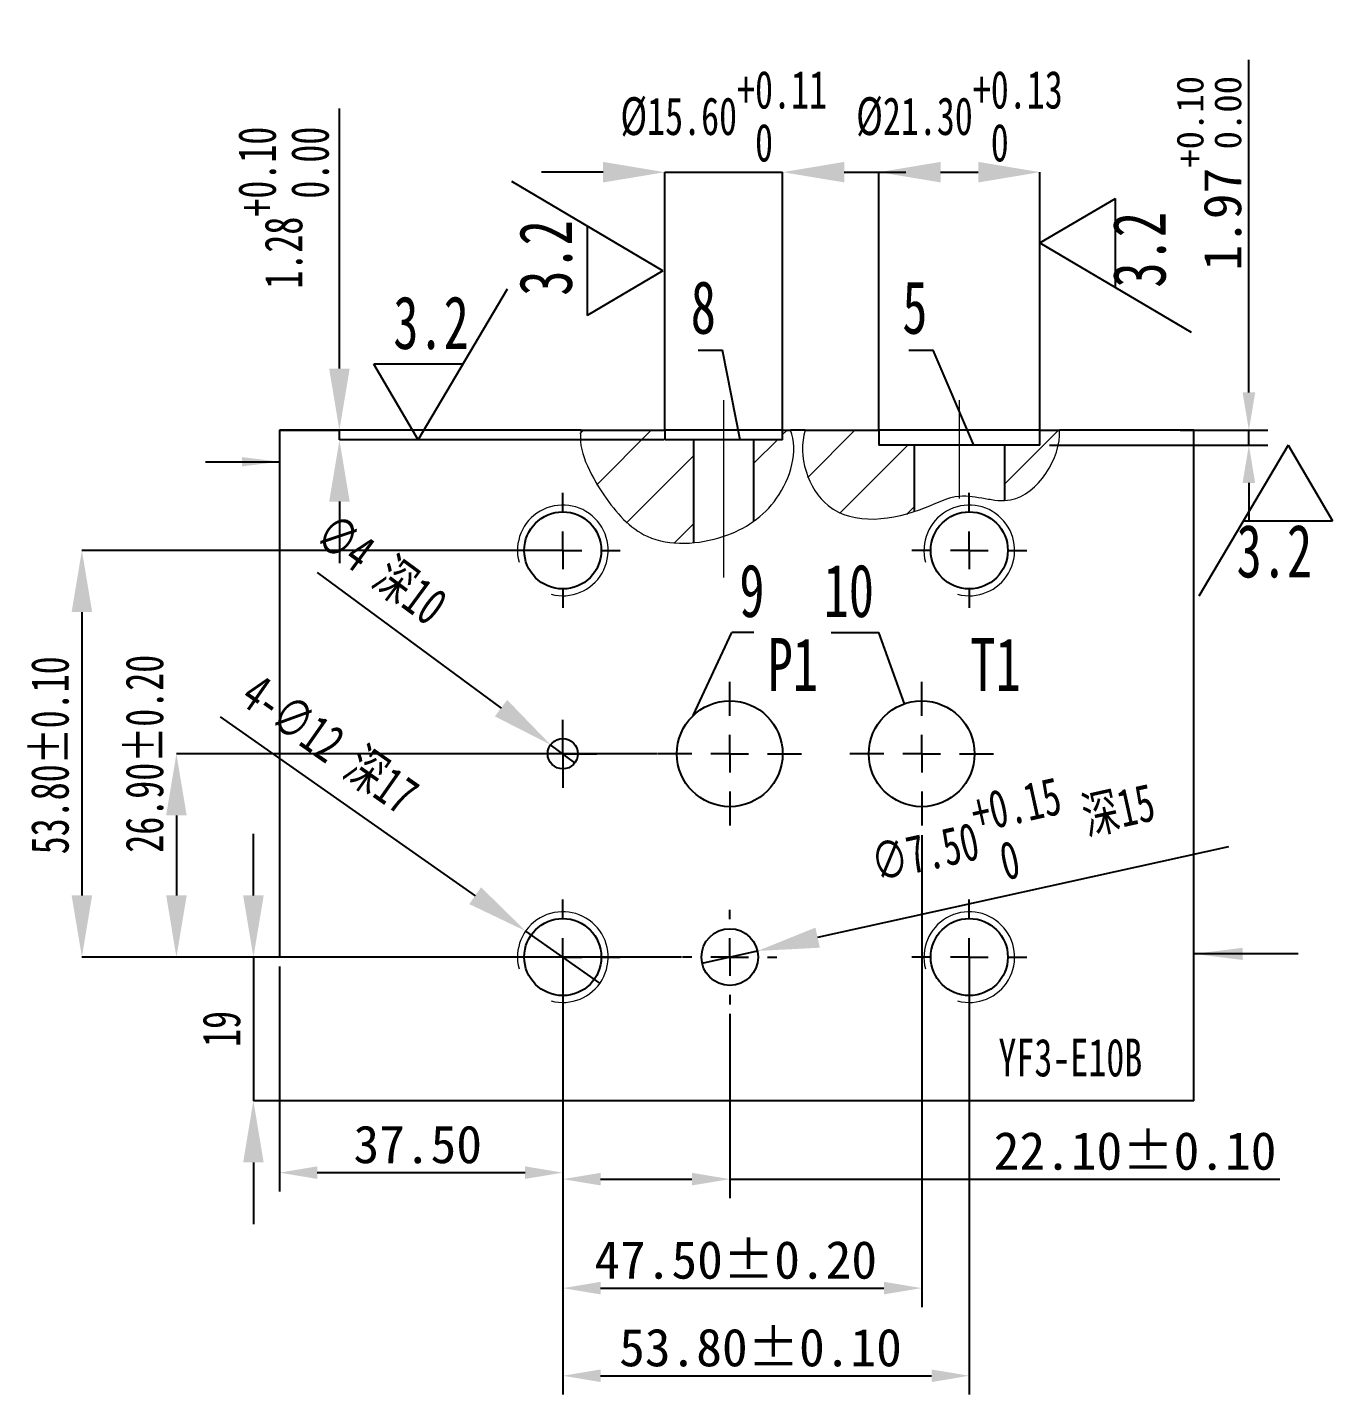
# Model space of a CAD drawing. Header units: millimetres. Extents: x 786 to 1206, y 249 to 546.
# Drawn here: x 917.1 to 1003.5, y 335.5 to 426 of the extents above; entities that cross this region are included whole.
import ezdxf

# ---------------------------------------------------------------- set-up
doc = ezdxf.new("R2010")
doc.units = ezdxf.units.MM
doc.linetypes.add('CENTERX2', pattern=[20.32, 12.7, -2.54, 2.54, -2.54])
doc.layers.add('10', color=7, linetype='Continuous')
doc.styles.add('SLDTEXTSTYLE0', font='TXT', dxfattribs={"width": 0.7})
doc.dimstyles.new('ISO-25', dxfattribs={"dimtxt": 2.5, "dimasz": 2.5, "dimexe": 1.25, "dimexo": 0.625, "dimtad": 1, "dimtxsty": 'Standard', "dimcen": 2.5, "dimadec": 0, "dimazin": 0, "dimtfac": 1, "dimtmove": 0, "dimatfit": 3, "dimfxl": 1, "dimarcsym": 0})
doc.dimstyles.new('SLDDIMSTYLE1', dxfattribs={"dimtxt": 0.18, "dimasz": 4.08, "dimexe": 0, "dimexo": 0.0625, "dimgap": 0, "dimtad": 0, "dimtih": 1, "dimtoh": 1, "dimdec": 0, "dimrnd": 1e-09, "dimzin": 0, "dimdsep": 46, "dimtxsty": 'Standard', "dimblk1": 'NONE', "dimblk2": 'NONE', "dimsah": 1, "dimcen": 0.09, "dimadec": 0, "dimazin": 0, "dimtfac": 4.08, "dimtdec": 0, "dimtofl": 0, "dimtmove": 0, "dimatfit": 3, "dimldrblk": 'NONE', "dimfxl": 1, "dimfrac": 2, "dimtolj": 1, "dimtzin": 0, "dimarcsym": 0})
doc.dimstyles.new('SLDDIMSTYLE12', dxfattribs={"dimtxt": 3.5, "dimasz": 4.08, "dimexe": 0, "dimexo": 0.0625, "dimgap": 0.875, "dimtad": 2, "dimlfac": 2, "dimrnd": 1e-09, "dimzin": 12, "dimdsep": 46, "dimtxsty": 'SLDTEXTSTYLE0', "dimblk1": 'NONE', "dimsah": 1, "dimcen": 0, "dimadec": 0, "dimazin": 3, "dimtfac": 1, "dimtmove": 0, "dimatfit": 3, "dimldrblk": 'NONE', "dimfxl": 1, "dimfrac": 2, "dimtolj": 1, "dimtzin": 12, "dimarcsym": 0})
doc.dimstyles.new('SLDDIMSTYLE13', dxfattribs={"dimtxt": 3.5, "dimasz": 4.08, "dimexe": 0, "dimexo": 0.0625, "dimgap": 0.875, "dimtad": 2, "dimlfac": 2, "dimrnd": 1e-09, "dimzin": 4, "dimdsep": 46, "dimtxsty": 'SLDTEXTSTYLE0', "dimblk1": 'NONE', "dimsah": 1, "dimcen": 0, "dimadec": 0, "dimazin": 1, "dimtol": 1, "dimtp": 0.15, "dimtfac": 1, "dimtmove": 0, "dimatfit": 3, "dimldrblk": 'NONE', "dimfxl": 1, "dimfrac": 2, "dimtolj": 1, "dimarcsym": 0})
doc.dimstyles.new('SLDDIMSTYLE14', dxfattribs={"dimtxt": 3.5, "dimasz": 4.08, "dimexe": 0, "dimexo": 0.0625, "dimgap": 0.875, "dimtad": 2, "dimlfac": 2, "dimrnd": 1e-09, "dimzin": 4, "dimdsep": 46, "dimtxsty": 'SLDTEXTSTYLE0', "dimsah": 1, "dimcen": 0.09, "dimadec": 0, "dimazin": 1, "dimtol": 1, "dimtp": 0.11, "dimtfac": 1, "dimtmove": 0, "dimatfit": 0, "dimfxl": 1, "dimfrac": 2, "dimtolj": 1, "dimarcsym": 0})
doc.dimstyles.new('SLDDIMSTYLE15', dxfattribs={"dimtxt": 3.5, "dimasz": 4.08, "dimexe": 0, "dimexo": 0.0625, "dimgap": 0.875, "dimtad": 2, "dimlfac": 2, "dimrnd": 1e-09, "dimzin": 4, "dimdsep": 46, "dimtxsty": 'SLDTEXTSTYLE0', "dimsah": 1, "dimcen": 0.09, "dimadec": 0, "dimazin": 1, "dimtol": 1, "dimtp": 0.13, "dimtfac": 1, "dimtmove": 0, "dimatfit": 0, "dimfxl": 1, "dimfrac": 2, "dimtolj": 1, "dimarcsym": 0})
doc.dimstyles.new('SLDDIMSTYLE2', dxfattribs={"dimtxt": 3.5, "dimasz": 4.08, "dimexe": 0, "dimexo": 0.0625, "dimgap": 0.875, "dimtad": 2, "dimlfac": 2, "dimrnd": 1e-09, "dimzin": 12, "dimdsep": 46, "dimtxsty": 'SLDTEXTSTYLE0', "dimsah": 1, "dimcen": 0.09, "dimadec": 0, "dimazin": 3, "dimtfac": 1, "dimtmove": 0, "dimatfit": 0, "dimfxl": 1, "dimfrac": 2, "dimtolj": 1, "dimtzin": 12, "dimarcsym": 0})
doc.dimstyles.new('SLDDIMSTYLE3', dxfattribs={"dimtxt": 3.5, "dimasz": 4.08, "dimexe": 0, "dimexo": 0.0625, "dimgap": 0.875, "dimtad": 2, "dimlfac": 2, "dimrnd": 1e-09, "dimzin": 4, "dimdsep": 46, "dimtxsty": 'SLDTEXTSTYLE0', "dimsah": 1, "dimcen": 0.09, "dimadec": 0, "dimazin": 1, "dimtol": 1, "dimtp": 0.1, "dimtm": 0.1, "dimtfac": 1, "dimtmove": 0, "dimatfit": 0, "dimfxl": 1, "dimfrac": 2, "dimtolj": 1, "dimtzin": 0, "dimarcsym": 0})
doc.dimstyles.new('SLDDIMSTYLE4', dxfattribs={"dimtxt": 3.5, "dimasz": 4.08, "dimexe": 0, "dimexo": 0.0625, "dimgap": 0.875, "dimtad": 2, "dimlfac": 2, "dimrnd": 1e-09, "dimzin": 4, "dimdsep": 46, "dimtxsty": 'SLDTEXTSTYLE0', "dimsah": 1, "dimcen": 0.09, "dimadec": 0, "dimazin": 1, "dimtol": 1, "dimtp": 0.2, "dimtm": 0.2, "dimtfac": 1, "dimtmove": 0, "dimatfit": 0, "dimfxl": 1, "dimfrac": 2, "dimtolj": 1, "dimtzin": 0, "dimarcsym": 0})
doc.dimstyles.new('SLDDIMSTYLE5', dxfattribs={"dimtxt": 3.5, "dimasz": 4.08, "dimexe": 0, "dimexo": 0.0625, "dimgap": 0.875, "dimtad": 2, "dimlfac": 2, "dimrnd": 1e-09, "dimzin": 12, "dimdsep": 46, "dimtxsty": 'SLDTEXTSTYLE0', "dimsah": 1, "dimcen": 0.09, "dimadec": 0, "dimazin": 3, "dimtol": 1, "dimtp": 0.1, "dimtfac": 1, "dimtmove": 0, "dimatfit": 0, "dimfxl": 1, "dimfrac": 2, "dimtolj": 1, "dimtzin": 0, "dimarcsym": 0})
pattern_1 = [(45, (738.3545, 255.5846), (-2.245064, 2.245064), [])]

# ---------------------------------------------------------------- blocks, each defined once
blk = doc.blocks.new('SW_SFSYMBOL_1')
at = {"layer": '10', "color": 0}
for p, q in [((5, 1.654), (-5, 7.552)), ((0, 4.603), (0, -1.296)), ((5, 1.654), (0, -1.296))]:
    blk.add_line(p, q, dxfattribs=at)
at = {"layer": '10', "color": 0, "insert": (-4.512, 0), "char_height": 3.5, "attachment_point": 1, "rotation": 90, "style": 'SLDTEXTSTYLE0'}
blk.add_mtext('3.2', dxfattribs=at)
blk = doc.blocks.new('*D165')
at = {"layer": '10', "color": 0, "lineweight": -2, "transparency": 16777216}
for p, q in [((932.076, 368.537), (932.076, 372.617)), ((952.488, 364.457), (932.076, 364.457)), ((932.076, 364.457), (932.076, 354.957)), ((933.738, 354.957), (932.076, 354.957)), ((932.076, 350.877), (932.076, 346.797))]:
    blk.add_line(p, q, dxfattribs=at)
at = {"layer": '10', "color": 0, "transparency": 16777216}
for points in [[(931.396, 368.537), (932.756, 368.537), (932.076, 364.457)], [(931.396, 350.877), (932.756, 350.877), (932.076, 354.957)]]:
    blk.add_solid(points, dxfattribs=at)
at = {"layer": 'Defpoints', "color": 0, "transparency": 16777216}
for p in [(952.551, 364.457), (932.076, 354.957), (933.801, 354.957)]:
    blk.add_point(p, dxfattribs=at)
at = {"layer": '10', "color": 0, "transparency": 16777216, "insert": (928.701, 359.707), "char_height": 3.5, "attachment_point": 2, "rotation": 90, "style": 'SLDTEXTSTYLE0'}
blk.add_mtext('\\A1;{\\H0.71429x;19}', dxfattribs=at)
blk = doc.blocks.new('*D166')
at = {"layer": '10', "color": 0, "lineweight": -2, "transparency": 16777216}
for p, q in [((952.488, 391.357), (920.725, 391.357)), ((920.725, 387.277), (920.725, 368.537)), ((952.488, 364.457), (920.725, 364.457))]:
    blk.add_line(p, q, dxfattribs=at)
at = {"layer": '10', "color": 0, "transparency": 16777216}
for points in [[(920.045, 387.277), (921.405, 387.277), (920.725, 391.357)], [(920.045, 368.537), (921.405, 368.537), (920.725, 364.457)]]:
    blk.add_solid(points, dxfattribs=at)
at = {"layer": 'Defpoints', "color": 0, "transparency": 16777216}
for p in [(952.551, 391.357), (920.725, 364.457), (952.551, 364.457)]:
    blk.add_point(p, dxfattribs=at)
at = {"layer": '10', "color": 0, "transparency": 16777216, "insert": (917.35, 377.805), "char_height": 3.5, "attachment_point": 2, "rotation": 90, "style": 'SLDTEXTSTYLE0'}
blk.add_mtext('\\A1;{\\H0.71429x;53.80±0.10}', dxfattribs=at)
blk = doc.blocks.new('*D167')
at = {"layer": '10', "color": 0, "lineweight": -2, "transparency": 16777216}
for p, q in [((958.788, 377.907), (926.982, 377.907)), ((926.982, 373.827), (926.982, 368.537)), ((960.413, 364.457), (926.982, 364.457))]:
    blk.add_line(p, q, dxfattribs=at)
at = {"layer": '10', "color": 0, "transparency": 16777216}
for points in [[(926.302, 373.827), (927.662, 373.827), (926.982, 377.907)], [(926.302, 368.537), (927.662, 368.537), (926.982, 364.457)]]:
    blk.add_solid(points, dxfattribs=at)
at = {"layer": 'Defpoints', "color": 0, "transparency": 16777216}
for p in [(958.851, 377.907), (926.982, 364.457), (960.476, 364.457)]:
    blk.add_point(p, dxfattribs=at)
at = {"layer": '10', "color": 0, "transparency": 16777216, "insert": (923.607, 377.907), "char_height": 3.5, "attachment_point": 2, "rotation": 90, "style": 'SLDTEXTSTYLE0'}
blk.add_mtext('\\A1;{\\H0.71429x;26.90±0.20}', dxfattribs=at)
blk = doc.blocks.new('*D168')
at = {"color": 0, "lineweight": -2, "transparency": 16777216}
for p, q in [((933.801, 363.832), (933.801, 348.95)), ((952.551, 363.832), (952.551, 348.95)), ((936.301, 350.2), (950.051, 350.2))]:
    blk.add_line(p, q, dxfattribs=at)
at = {"color": 0, "transparency": 16777216}
for points in [[(936.301, 350.616), (936.301, 349.783), (933.801, 350.2)], [(950.051, 350.616), (950.051, 349.783), (952.551, 350.2)]]:
    blk.add_solid(points, dxfattribs=at)
at = {"layer": 'Defpoints', "color": 0, "transparency": 16777216}
for p in [(933.801, 364.457), (952.551, 364.457), (952.551, 350.2)]:
    blk.add_point(p, dxfattribs=at)
at = {"color": 0, "transparency": 16777216, "insert": (942.952, 353.325), "char_height": 2.5, "attachment_point": 2}
blk.add_mtext('37.50', dxfattribs=at)
blk = doc.blocks.new('*D169')
at = {"color": 0, "lineweight": -2, "transparency": 16777216}
for p, q in [((952.551, 360.032), (952.551, 348.519)), ((963.601, 360.707), (963.601, 348.519)), ((955.051, 349.769), (961.101, 349.769)), ((963.601, 349.769), (1000.007, 349.769))]:
    blk.add_line(p, q, dxfattribs=at)
at = {"color": 0, "transparency": 16777216}
for points in [[(955.051, 350.186), (955.051, 349.352), (952.551, 349.769)], [(961.101, 350.186), (961.101, 349.352), (963.601, 349.769)]]:
    blk.add_solid(points, dxfattribs=at)
at = {"layer": 'Defpoints', "color": 0, "transparency": 16777216}
for p in [(963.601, 361.332), (952.551, 360.657), (963.601, 349.769)]:
    blk.add_point(p, dxfattribs=at)
at = {"color": 0, "transparency": 16777216, "insert": (990.424, 352.894), "char_height": 2.5, "attachment_point": 2}
blk.add_mtext('22.10±0.10', dxfattribs=at)
blk = doc.blocks.new('*D170')
at = {"color": 0, "lineweight": -2, "transparency": 16777216}
for p, q in [((976.301, 372.532), (976.301, 341.311)), ((952.551, 363.832), (952.551, 341.311)), ((955.051, 342.561), (973.801, 342.561))]:
    blk.add_line(p, q, dxfattribs=at)
at = {"color": 0, "transparency": 16777216}
for points in [[(955.051, 342.977), (955.051, 342.144), (952.551, 342.561)], [(973.801, 342.977), (973.801, 342.144), (976.301, 342.561)]]:
    blk.add_solid(points, dxfattribs=at)
at = {"layer": 'Defpoints', "color": 0, "transparency": 16777216}
for p in [(976.301, 373.157), (952.551, 364.457), (976.301, 342.561)]:
    blk.add_point(p, dxfattribs=at)
at = {"color": 0, "transparency": 16777216, "insert": (963.993, 345.686), "char_height": 2.5, "width": 12.22233, "attachment_point": 2}
blk.add_mtext('47.50±0.20', dxfattribs=at)
blk = doc.blocks.new('*D171')
at = {"color": 0, "lineweight": -2, "transparency": 16777216}
for p, q in [((952.551, 363.832), (952.551, 335.514)), ((979.451, 363.832), (979.451, 335.514)), ((955.051, 336.764), (976.951, 336.764))]:
    blk.add_line(p, q, dxfattribs=at)
at = {"color": 0, "transparency": 16777216}
for points in [[(955.051, 337.181), (955.051, 336.347), (952.551, 336.764)], [(976.951, 337.181), (976.951, 336.347), (979.451, 336.764)]]:
    blk.add_solid(points, dxfattribs=at)
at = {"layer": 'Defpoints', "color": 0, "transparency": 16777216}
for p in [(952.551, 364.457), (979.451, 364.457), (979.451, 336.764)]:
    blk.add_point(p, dxfattribs=at)
at = {"color": 0, "transparency": 16777216, "insert": (965.635, 339.889), "char_height": 2.5, "attachment_point": 2}
blk.add_mtext('53.80±0.10', dxfattribs=at)
blk = doc.blocks.new('*D172')
at = {"layer": '10', "color": 0, "lineweight": -2, "transparency": 16777216}
for p, q in [((929.872, 380.349), (946.753, 368.52)), ((955.008, 362.735), (950.094, 366.178))]:
    blk.add_line(p, q, dxfattribs=at)
at = {"layer": '10', "color": 0, "transparency": 16777216}
blk.add_solid([(947.143, 369.077), (946.362, 367.963), (950.094, 366.178)], dxfattribs=at)
at = {"layer": 'Defpoints', "color": 0, "transparency": 16777216}
for p in [(950.094, 366.178), (955.008, 362.735)]:
    blk.add_point(p, dxfattribs=at)
at = {"layer": '10', "color": 0, "transparency": 16777216, "insert": (932.504, 383.342), "char_height": 3.5, "width": 15.62673, "attachment_point": 1, "rotation": 324.98064, "style": 'SLDTEXTSTYLE0'}
blk.add_mtext('\\A1;{\\H0.71429x;4-∅12 \\fSimSun|b0|i0|c134|p2;深\\Ftxt|c134;17}', dxfattribs=at)
blk = doc.blocks.new('_NONE')
blk = doc.blocks.new('*D173')
at = {"layer": '10', "color": 0, "lineweight": -2, "transparency": 16777216}
for p, q in [((996.615, 371.757), (969.415, 365.743)), ((961.77, 364.052), (965.432, 364.862))]:
    blk.add_line(p, q, dxfattribs=at)
at = {"layer": '10', "color": 0, "transparency": 16777216}
blk.add_solid([(969.269, 366.407), (969.562, 365.079), (965.432, 364.862)], dxfattribs=at)
at = {"layer": 'Defpoints', "color": 0, "transparency": 16777216}
for p in [(965.432, 364.862), (961.77, 364.052)]:
    blk.add_point(p, dxfattribs=at)
at = {"layer": '10', "color": 0, "transparency": 16777216, "insert": (972.383, 373.584), "char_height": 3.5, "width": 24.19438, "attachment_point": 1, "rotation": 12.46844, "style": 'SLDTEXTSTYLE0'}
blk.add_mtext('\\A1;{\\H0.71429x;∅7.50\\S+0.15^  0; \\fSimSun|b0|i0|c134|p2;深\\Ftxt|c134;15}', dxfattribs=at)
blk = doc.blocks.new('*D174')
at = {"layer": '10', "color": 0, "lineweight": -2, "transparency": 16777216}
for p, q in [((936.295, 389.907), (948.464, 380.924)), ((953.355, 377.313), (951.746, 378.501))]:
    blk.add_line(p, q, dxfattribs=at)
at = {"layer": '10', "color": 0, "transparency": 16777216}
blk.add_solid([(948.868, 381.471), (948.06, 380.377), (951.746, 378.501)], dxfattribs=at)
at = {"layer": 'Defpoints', "color": 0, "transparency": 16777216}
for p in [(951.746, 378.501), (953.355, 377.313)]:
    blk.add_point(p, dxfattribs=at)
at = {"layer": '10', "color": 0, "transparency": 16777216, "insert": (937.469, 393.964), "char_height": 3.5, "width": 13.9751, "attachment_point": 1, "rotation": 323.56529, "style": 'SLDTEXTSTYLE0'}
blk.add_mtext('\\A1;{\\H0.71429x;∅4\\fSimSun|b0|i0|c134|p2; 深\\Ftxt|c134;10}', dxfattribs=at)
blk = doc.blocks.new('*D175')
at = {"layer": '10', "color": 0, "lineweight": -2, "transparency": 16777216}
for p, q in [((937.769, 403.387), (937.769, 420.592)), ((933.863, 399.307), (937.769, 399.307)), ((937.769, 398.667), (937.769, 399.307)), ((959.238, 398.667), (937.769, 398.667)), ((937.769, 394.587), (937.769, 390.507))]:
    blk.add_line(p, q, dxfattribs=at)
at = {"layer": '10', "color": 0, "transparency": 16777216}
for points in [[(937.089, 403.387), (938.449, 403.387), (937.769, 399.307)], [(937.089, 394.587), (938.449, 394.587), (937.769, 398.667)]]:
    blk.add_solid(points, dxfattribs=at)
at = {"layer": 'Defpoints', "color": 0, "transparency": 16777216}
for p in [(933.801, 399.307), (937.769, 399.307), (959.301, 398.667)]:
    blk.add_point(p, dxfattribs=at)
at = {"layer": '10', "color": 0, "transparency": 16777216, "insert": (931.061, 414.029), "char_height": 3.5, "attachment_point": 2, "rotation": 90, "style": 'SLDTEXTSTYLE0'}
blk.add_mtext('\\A1;{\\H0.71429x;1.28\\S+0.10^  0.00;}', dxfattribs=at)
blk = doc.blocks.new('*D176')
at = {"color": 0, "lineweight": -2, "transparency": 16777216}
for p, q in [((997.955, 401.807), (997.955, 423.804)), ((993.415, 399.307), (999.205, 399.307)), ((997.955, 398.322), (997.955, 399.307)), ((984.751, 398.322), (999.205, 398.322)), ((997.955, 395.822), (997.955, 393.322))]:
    blk.add_line(p, q, dxfattribs=at)
at = {"color": 0, "transparency": 16777216}
for points in [[(997.538, 401.807), (998.371, 401.807), (997.955, 399.307)], [(997.538, 395.822), (998.371, 395.822), (997.955, 398.322)]]:
    blk.add_solid(points, dxfattribs=at)
at = {"layer": 'Defpoints', "color": 0, "transparency": 16777216}
for p in [(992.79, 399.307), (984.126, 398.322), (997.955, 398.322)]:
    blk.add_point(p, dxfattribs=at)
at = {"color": 0, "transparency": 16777216, "insert": (993.163, 416.304), "char_height": 2.5, "attachment_point": 2, "rotation": 90}
blk.add_mtext('1.97{\\H0.71429x;\\S+0.10^  0.00;}', dxfattribs=at)
blk = doc.blocks.new('*D177')
at = {"layer": '10', "color": 0, "lineweight": -2, "transparency": 16777216}
for p, q in [((955.221, 416.377), (951.141, 416.377)), ((959.301, 399.369), (959.301, 416.377)), ((959.301, 416.377), (967.101, 416.377)), ((967.101, 399.369), (967.101, 416.377)), ((971.181, 416.377), (975.261, 416.377))]:
    blk.add_line(p, q, dxfattribs=at)
at = {"layer": '10', "color": 0, "transparency": 16777216}
for points in [[(955.221, 417.057), (955.221, 415.697), (959.301, 416.377)], [(971.181, 417.057), (971.181, 415.697), (967.101, 416.377)]]:
    blk.add_solid(points, dxfattribs=at)
at = {"layer": 'Defpoints', "color": 0, "transparency": 16777216}
for p in [(967.101, 416.377), (959.301, 399.307), (967.101, 399.307)]:
    blk.add_point(p, dxfattribs=at)
at = {"layer": '10', "color": 0, "transparency": 16777216, "insert": (963.201, 423.086), "char_height": 3.5, "attachment_point": 2, "style": 'SLDTEXTSTYLE0'}
blk.add_mtext('\\A1;{\\H0.71429x;%%C15.60\\S+0.11^  0;}', dxfattribs=at)
blk = doc.blocks.new('*D178')
at = {"layer": '10', "color": 0, "lineweight": -2, "transparency": 16777216}
for p, q in [((973.476, 399.369), (973.476, 416.377)), ((977.556, 416.377), (980.046, 416.377)), ((984.126, 399.369), (984.126, 416.377))]:
    blk.add_line(p, q, dxfattribs=at)
at = {"layer": '10', "color": 0, "transparency": 16777216}
for points in [[(977.556, 417.057), (977.556, 415.697), (973.476, 416.377)], [(980.046, 417.057), (980.046, 415.697), (984.126, 416.377)]]:
    blk.add_solid(points, dxfattribs=at)
at = {"layer": 'Defpoints', "color": 0, "transparency": 16777216}
for p in [(984.126, 416.377), (973.476, 399.307), (984.126, 399.307)]:
    blk.add_point(p, dxfattribs=at)
at = {"layer": '10', "color": 0, "transparency": 16777216, "insert": (978.801, 423.086), "char_height": 3.5, "attachment_point": 2, "style": 'SLDTEXTSTYLE0'}
blk.add_mtext('\\A1;{\\H0.71429x;%%C21.30\\S+0.13^  0;}', dxfattribs=at)
blk = doc.blocks.new('SW_NOTE_27')
at = {"layer": '10', "color": 0}
blk.add_line((1.448, 0), (0, 0), dxfattribs=at)
at = {"layer": '10', "color": 0, "insert": (0.485, 4.514), "char_height": 3.5, "attachment_point": 1, "style": 'SLDTEXTSTYLE0'}
blk.add_mtext('9', dxfattribs=at)
blk = doc.blocks.new('SW_NOTE_28')
at = {"layer": '10', "color": 0}
blk.add_line((-3.155, 0), (0, 0), dxfattribs=at)
at = {"layer": '10', "color": 0, "insert": (-3.651, 4.514), "char_height": 3.5, "attachment_point": 1, "style": 'SLDTEXTSTYLE0'}
blk.add_mtext('10', dxfattribs=at)
blk = doc.blocks.new('SW_NOTE_29')
at = {"layer": '10', "color": 0}
blk.add_line((-1.619, 0), (0, 0), dxfattribs=at)
at = {"layer": '10', "color": 0, "insert": (-2.054, 4.581), "char_height": 3.5, "attachment_point": 1, "style": 'SLDTEXTSTYLE0'}
blk.add_mtext('5', dxfattribs=at)
blk = doc.blocks.new('SW_NOTE_30')
at = {"layer": '10', "color": 0}
blk.add_line((-1.614, 0), (0, 0), dxfattribs=at)
at = {"layer": '10', "color": 0, "insert": (-2.107, 4.581), "char_height": 3.5, "attachment_point": 1, "style": 'SLDTEXTSTYLE0'}
blk.add_mtext('8', dxfattribs=at)
blk = doc.blocks.new('SW_CENTERMARKSYMBOL_29')
at = {"layer": '10', "color": 0}
for p, q in [((0, 2.5), (0, 4.75)), ((0, 0), (0, 1.25)), ((-2.5, 0), (-4.75, 0)), ((0, 0), (-1.25, 0)), ((0, 0), (0, -1.25)), ((0, 0), (1.25, 0)), ((2.5, 0), (4.75, 0)), ((0, -2.5), (0, -4.75))]:
    blk.add_line(p, q, dxfattribs=at)
blk = doc.blocks.new('SW_CENTERMARKSYMBOL_30')
at = {"layer": '10', "color": 0}
for p, q in [((0, 2.5), (0, 3.8)), ((0, 0), (0, 1.25)), ((-2.5, 0), (-3.8, 0)), ((0, 0), (-1.25, 0)), ((0, 0), (0, -1.25)), ((0, 0), (1.25, 0)), ((2.5, 0), (3.8, 0)), ((0, -2.5), (0, -3.8))]:
    blk.add_line(p, q, dxfattribs=at)
blk = doc.blocks.new('SW_CENTERMARKSYMBOL_31')
at = {"layer": '10', "color": 0}
for p, q in [((0, 2.5), (0, 3.8)), ((0, 0), (0, 1.25)), ((-2.5, 0), (-3.8, 0)), ((0, 0), (-1.25, 0)), ((0, 0), (0, -1.25)), ((0, 0), (1.25, 0)), ((2.5, 0), (3.8, 0)), ((0, -2.5), (0, -3.8))]:
    blk.add_line(p, q, dxfattribs=at)
blk = doc.blocks.new('SW_CENTERMARKSYMBOL_32')
at = {"layer": '10', "color": 0}
for p, q in [((0, 2.5), (0, 3.8)), ((0, 0), (0, 1.25)), ((-2.5, 0), (-3.8, 0)), ((0, 0), (-1.25, 0)), ((0, 0), (0, -1.25)), ((0, 0), (1.25, 0)), ((2.5, 0), (3.8, 0)), ((0, -2.5), (0, -3.8))]:
    blk.add_line(p, q, dxfattribs=at)
blk = doc.blocks.new('SW_CENTERMARKSYMBOL_33')
at = {"layer": '10', "color": 0}
for p, q in [((0, 2.5), (0, 3.8)), ((0, 0), (0, 1.25)), ((-2.5, 0), (-3.8, 0)), ((0, 0), (-1.25, 0)), ((0, 0), (0, -1.25)), ((0, 0), (1.25, 0)), ((2.5, 0), (3.8, 0)), ((0, -2.5), (0, -3.8))]:
    blk.add_line(p, q, dxfattribs=at)
blk = doc.blocks.new('SW_CENTERMARKSYMBOL_34')
at = {"layer": '10', "color": 0}
for p, q in [((0, 1.25), (0, 2.25)), ((0, 0), (0, 1.25)), ((-1.25, 0), (-2.25, 0)), ((0, 0), (-1.25, 0)), ((0, 0), (0, -1.25)), ((0, 0), (1.25, 0)), ((1.25, 0), (2.25, 0)), ((0, -1.25), (0, -2.25))]:
    blk.add_line(p, q, dxfattribs=at)
blk = doc.blocks.new('SW_CENTERMARKSYMBOL_35')
at = {"layer": '10', "color": 0}
for p, q in [((0, 2.5), (0, 4.75)), ((0, 0), (0, 1.25)), ((-2.5, 0), (-4.75, 0)), ((0, 0), (-1.25, 0)), ((0, 0), (0, -1.25)), ((0, 0), (1.25, 0)), ((2.5, 0), (4.75, 0)), ((0, -2.5), (0, -4.75))]:
    blk.add_line(p, q, dxfattribs=at)
blk = doc.blocks.new('SW_CENTERMARKSYMBOL_36')
at = {"layer": '10', "color": 0}
for p, q in [((0, 2.5), (0, 3.125)), ((0, 0), (0, 1.25)), ((-2.5, 0), (-3.125, 0)), ((0, 0), (-1.25, 0)), ((0, 0), (0, -1.25)), ((0, 0), (1.25, 0)), ((2.5, 0), (3.125, 0)), ((0, -2.5), (0, -3.125))]:
    blk.add_line(p, q, dxfattribs=at)
blk = doc.blocks.new('SW_SFSYMBOL_10')
at = {"layer": '10', "color": 0}
for p, q in [((-9.331, 2.949), (-4.331, 5.899)), ((-4.331, 0), (-4.331, 5.899)), ((-9.331, 2.949), (0.669, -2.949))]:
    blk.add_line(p, q, dxfattribs=at)
at = {"layer": '10', "color": 0, "insert": (-4.512, 0), "char_height": 3.5, "attachment_point": 1, "rotation": 90, "style": 'SLDTEXTSTYLE0'}
blk.add_mtext('3.2', dxfattribs=at)
blk = doc.blocks.new('SW_SFSYMBOL_11')
at = {"layer": '10', "color": 0}
for p, q in [((3.41, 9.764), (-2.489, -0.236)), ((3.41, 9.764), (6.359, 4.764)), ((0.46, 4.764), (6.359, 4.764))]:
    blk.add_line(p, q, dxfattribs=at)
at = {"layer": '10', "color": 0, "insert": (0, 4.512), "char_height": 3.5, "attachment_point": 1, "style": 'SLDTEXTSTYLE0'}
blk.add_mtext('3.2', dxfattribs=at)
blk = doc.blocks.new('SW_SFSYMBOL_12')
at = {"layer": '10', "color": 0}
for p, q in [((1.654, -5), (7.552, 5)), ((1.654, -5), (-1.296, 0)), ((4.603, 0), (-1.296, 0))]:
    blk.add_line(p, q, dxfattribs=at)
at = {"layer": '10', "color": 0, "insert": (0, 4.512), "char_height": 3.5, "attachment_point": 1, "style": 'SLDTEXTSTYLE0'}
blk.add_mtext('3.2', dxfattribs=at)

msp = doc.modelspace()

# ---------------------------------------------------------------- hatches: boundary and pattern name
at = {"linetype": 'Continuous', "lineweight": 18}
h = msp.add_hatch(dxfattribs=at)
h.set_pattern_fill('ANSI31', style=0)
h.set_pattern_definition(pattern_1)
edge = h.paths.add_edge_path(flags=0)
edge.add_spline(control_points=[(953.766, 399.3069), (953.4882, 398.0541), (955.0727, 394.9798), (957.6695, 392.031), (960.1218, 391.7653), (961.2009, 391.8658)], knot_values=[0, 0, 0, 0, 0.1244719, 0.2338866, 0.3194582, 0.3194582, 0.3194582, 0.3194582], weights=[1, 1, 1, 1, 1, 1], degree=3, periodic=0)
edge.add_line((961.2009, 391.8658), (961.2009, 398.6669))
edge.add_line((961.2009, 398.6669), (959.3009, 398.6669))
edge.add_line((959.3009, 398.6669), (959.3009, 399.3069))
edge.add_line((959.3009, 399.3069), (953.766, 399.3069))
h = msp.add_hatch(dxfattribs=at)
h.set_pattern_fill('ANSI31', style=0)
h.set_pattern_definition(pattern_1)
edge = h.paths.add_edge_path(flags=0)
edge.add_spline(control_points=[(953.766, 399.3069), (953.4882, 398.0541), (955.0727, 394.9798), (958.1073, 391.5339), (963.1802, 391.8317), (967.1284, 394.417), (968.1646, 397.9552), (967.6266, 399.3069)], knot_values=[0, 0, 0, 0, 0.1244719, 0.2338866, 0.3733135, 0.4919324, 0.6184126, 0.6184126, 0.6184126, 0.6184126], weights=[1, 1, 1, 1, 1, 1, 1, 1], degree=3, periodic=0)
edge.add_spline(control_points=[(967.6266, 399.3069), (967.6534, 399.2396), (967.6778, 399.1704), (967.6996, 399.0998), (967.7751, 398.8558), (967.8203, 398.5889), (967.8352, 398.3219)], knot_values=[0, 0, 0, 0, 0.0004653, 0.0004653, 0.0004653, 0.0020953, 0.0020953, 0.0020953, 0.0020953], weights=[1, 1, 1, 1, 1, 1, 1], degree=3, periodic=0)
edge.add_spline(control_points=[(967.8352, 398.3219), (967.8309, 398.3992), (967.8242, 398.4762), (967.8149, 398.5525), (967.7829, 398.8161), (967.7192, 399.0743), (967.6266, 399.3069)], knot_values=[0, 0, 0, 0, 0.0004653, 0.0004653, 0.0004653, 0.0020954, 0.0020954, 0.0020954, 0.0020954], weights=[1, 1, 1, 1, 1, 1, 1], degree=3, periodic=0)
edge.add_spline(control_points=[(967.6266, 399.3069), (968.1646, 397.9552), (967.3859, 395.2963), (965.7712, 393.7049), (965.2009, 393.2973)], knot_values=[0.3815874, 0.3815874, 0.3815874, 0.3815874, 0.5080676, 0.5657752, 0.5657752, 0.5657752, 0.5657752], weights=[1, 1, 1, 1, 1], degree=3, periodic=0)
edge.add_spline(control_points=[(965.2009, 393.2973), (965.2009, 393.2973), (965.1943, 393.2925), (965.1811, 393.2832), (965.1537, 393.2637), (965.0972, 393.2238), (965.0182, 393.1712), (964.9123, 393.1007), (964.7628, 393.0058), (964.5871, 392.9064), (964.4175, 392.8106), (964.2183, 392.7076), (964.0036, 392.6098), (963.8028, 392.5184), (963.5834, 392.4292), (963.3604, 392.3494), (963.1488, 392.2737), (962.929, 392.2044), (962.7177, 392.1461), (962.5104, 392.0889), (962.3062, 392.0408), (962.1226, 392.0033), (961.9386, 391.9656), (961.7704, 391.9375), (961.6333, 391.9175), (961.4957, 391.8975), (961.3855, 391.8848), (961.3123, 391.8769), (961.2391, 391.8691), (961.2009, 391.8658), (961.2009, 391.8658)], knot_values=[0, 0, 0, 0, 0.0005635, 0.0005635, 0.0005635, 0.0017537, 0.0017537, 0.0017537, 0.0033593, 0.0033593, 0.0033593, 0.0049036, 0.0049036, 0.0049036, 0.006346, 0.006346, 0.006346, 0.0077147, 0.0077147, 0.0077147, 0.0090583, 0.0090583, 0.0090583, 0.010406, 0.010406, 0.010406, 0.0117585, 0.0117585, 0.0117585, 0.0131107, 0.0131107, 0.0131107, 0.0131107], weights=[1, 1, 1, 1, 1, 1, 1, 1, 1, 1, 1, 1, 1, 1, 1, 1, 1, 1, 1, 1, 1, 1, 1, 1, 1, 1, 1, 1, 1, 1, 1], degree=3, periodic=0)
edge.add_spline(control_points=[(961.2009, 391.8658), (960.1218, 391.7653), (957.6695, 392.031), (955.0727, 394.9798), (953.4882, 398.0541), (953.766, 399.3069)], knot_values=[0.6805418, 0.6805418, 0.6805418, 0.6805418, 0.7661134, 0.8755281, 1, 1, 1, 1], weights=[1, 1, 1, 1, 1, 1], degree=3, periodic=0)
edge = h.paths.add_edge_path(flags=0)
edge.add_spline(control_points=[(960.8009, 391.8386), (960.8009, 391.8386), (960.8334, 391.8398), (960.8969, 391.8433), (960.979, 391.8478), (961.1156, 391.8563), (961.2954, 391.8752), (961.4758, 391.8941), (961.7047, 391.9243), (961.9615, 391.9719), (962.2371, 392.0229), (962.5532, 392.0959), (962.8762, 392.1914), (963.2558, 392.3036), (963.6584, 392.4508), (964.034, 392.6237), (964.4728, 392.8258), (964.8917, 393.0716), (965.2492, 393.3321), (965.555, 393.5549), (965.8261, 393.7943), (966.0528, 394.0262), (966.2664, 394.2447), (966.4466, 394.4633), (966.5784, 394.6384), (966.6613, 394.7486), (966.7264, 394.8428), (966.7639, 394.8982), (966.7952, 394.9444), (966.8072, 394.963), (966.7976, 394.9485), (966.788, 394.934), (966.757, 394.8871), (966.71, 394.8198), (966.6521, 394.7371), (966.5695, 394.6232), (966.4702, 394.4988), (966.2873, 394.2693), (966.0423, 393.9983), (965.7522, 393.7385), (965.5034, 393.5158), (965.2147, 393.2943), (964.8974, 393.0926), (964.615, 392.9131), (964.3041, 392.7456), (963.9834, 392.6007), (963.6828, 392.4648), (963.367, 392.3457), (963.0611, 392.2482), (962.7588, 392.1518), (962.4587, 392.0743), (962.1877, 392.0168), (961.9121, 391.9583), (961.6593, 391.9188), (961.4532, 391.8932), (961.2455, 391.8674), (961.0792, 391.8546), (960.9688, 391.8476), (960.8585, 391.8405), (960.8009, 391.8386), (960.8009, 391.8386)], knot_values=[0, 0, 0, 0, 0.0015174, 0.0015174, 0.0015174, 0.0034934, 0.0034934, 0.0034934, 0.0054764, 0.0054764, 0.0054764, 0.0076099, 0.0076099, 0.0076099, 0.0101285, 0.0101285, 0.0101285, 0.0130772, 0.0130772, 0.0130772, 0.0155791, 0.0155791, 0.0155791, 0.0179385, 0.0179385, 0.0179385, 0.0194178, 0.0194178, 0.0194178, 0.0206532, 0.0206532, 0.0206532, 0.0218804, 0.0218804, 0.0218804, 0.0233861, 0.0233861, 0.0233861, 0.0261831, 0.0261831, 0.0261831, 0.0285732, 0.0285732, 0.0285732, 0.0306997, 0.0306997, 0.0306997, 0.0326935, 0.0326935, 0.0326935, 0.0346656, 0.0346656, 0.0346656, 0.036673, 0.036673, 0.036673, 0.0386956, 0.0386956, 0.0386956, 0.0407173, 0.0407173, 0.0407173, 0.0407173], weights=[1, 1, 1, 1, 1, 1, 1, 1, 1, 1, 1, 1, 1, 1, 1, 1, 1, 1, 1, 1, 1, 1, 1, 1, 1, 1, 1, 1, 1, 1, 1, 1, 1, 1, 1, 1, 1, 1, 1, 1, 1, 1, 1, 1, 1, 1, 1, 1, 1, 1, 1, 1, 1, 1, 1, 1, 1, 1, 1, 1, 1], degree=3, periodic=0)
h = msp.add_hatch(dxfattribs=at)
h.set_pattern_fill('ANSI31', style=0)
h.set_pattern_definition(pattern_1)
edge = h.paths.add_edge_path(flags=0)
edge.add_line((967.1009, 399.3069), (967.1009, 398.6669))
edge.add_line((967.1009, 398.6669), (965.2009, 398.6669))
edge.add_line((965.2009, 398.6669), (965.2009, 393.2973))
edge.add_spline(control_points=[(965.2009, 393.2973), (965.7712, 393.7049), (967.3859, 395.2963), (968.1646, 397.9552), (967.6266, 399.3069)], knot_values=[0.4342248, 0.4342248, 0.4342248, 0.4342248, 0.4919324, 0.6184126, 0.6184126, 0.6184126, 0.6184126], weights=[1, 1, 1, 1, 1], degree=3, periodic=0)
edge.add_line((967.6266, 399.3069), (967.1009, 399.3069))
h = msp.add_hatch(dxfattribs=at)
h.set_pattern_fill('ANSI31', style=0)
h.set_pattern_definition(pattern_1)
edge = h.paths.add_edge_path(flags=0)
edge.add_spline(control_points=[(968.5979, 399.3069), (968.0575, 397.6195), (969.5446, 392.9994), (973.841, 393.281), (975.8009, 393.9211)], knot_values=[0, 0, 0, 0, 0.1307307, 0.2733832, 0.2733832, 0.2733832, 0.2733832], weights=[1, 1, 1, 1, 1], degree=3, periodic=0)
edge.add_line((975.8009, 393.9211), (975.8009, 398.3219))
edge.add_line((975.8009, 398.3219), (973.4759, 398.3219))
edge.add_line((973.4759, 398.3219), (973.4759, 399.3069))
edge.add_line((973.4759, 399.3069), (968.5979, 399.3069))
h = msp.add_hatch(dxfattribs=at)
h.set_pattern_fill('ANSI31', style=0)
h.set_pattern_definition(pattern_1)
edge = h.paths.add_edge_path(flags=0)
edge.add_spline(control_points=[(985.4279, 399.3069), (985.5268, 397.4823), (983.8969, 394.8748), (981.9315, 394.6648), (981.8009, 394.6591)], knot_values=[0.4220659, 0.4220659, 0.4220659, 0.4220659, 0.563237, 0.5731911, 0.5731911, 0.5731911, 0.5731911], weights=[1, 1, 1, 1, 1], degree=3, periodic=0)
edge.add_spline(control_points=[(981.8009, 394.6591), (981.8009, 394.6591), (981.7417, 394.6552), (981.6282, 394.6562), (981.5174, 394.657), (981.3517, 394.6643), (981.1455, 394.6877), (980.9363, 394.7115), (980.68, 394.7537), (980.3986, 394.8038), (980.1202, 394.8533), (979.8096, 394.9117), (979.4874, 394.9443), (979.2267, 394.9707), (978.9506, 394.9785), (978.684, 394.9444), (978.4189, 394.9106), (978.1582, 394.839), (977.9156, 394.7551), (977.6062, 394.6481), (977.3154, 394.5201), (977.0539, 394.4071), (976.8064, 394.3002), (976.5795, 394.2045), (976.3921, 394.132), (976.206, 394.06), (976.0551, 394.0069), (975.9545, 393.9725), (975.8539, 393.938), (975.8009, 393.9211), (975.8009, 393.9211)], knot_values=[0, 0, 0, 0, 0.0020363, 0.0020363, 0.0020363, 0.0040233, 0.0040233, 0.0040233, 0.0060405, 0.0060405, 0.0060405, 0.0080341, 0.0080341, 0.0080341, 0.0096459, 0.0096459, 0.0096459, 0.0112436, 0.0112436, 0.0112436, 0.0132827, 0.0132827, 0.0132827, 0.0152133, 0.0152133, 0.0152133, 0.0171315, 0.0171315, 0.0171315, 0.0190505, 0.0190505, 0.0190505, 0.0190505], weights=[1, 1, 1, 1, 1, 1, 1, 1, 1, 1, 1, 1, 1, 1, 1, 1, 1, 1, 1, 1, 1, 1, 1, 1, 1, 1, 1, 1, 1, 1, 1], degree=3, periodic=0)
edge.add_spline(control_points=[(975.8009, 393.9211), (973.841, 393.281), (969.5446, 392.9994), (968.0575, 397.6195), (968.5979, 399.3069)], knot_values=[0.7266168, 0.7266168, 0.7266168, 0.7266168, 0.8692693, 1, 1, 1, 1], weights=[1, 1, 1, 1, 1], degree=3, periodic=0)
edge.add_spline(control_points=[(968.5979, 399.3069), (968.5646, 399.2028), (968.5341, 399.0905), (968.5086, 398.9733), (968.4641, 398.7692), (968.4341, 398.5458), (968.4224, 398.3219)], knot_values=[0, 0, 0, 0, 0.0007761, 0.0007761, 0.0007761, 0.0021396, 0.0021396, 0.0021396, 0.0021396], weights=[1, 1, 1, 1, 1, 1, 1], degree=3, periodic=0)
edge.add_spline(control_points=[(968.4224, 398.3219), (968.4291, 398.4507), (968.4417, 398.5788), (968.4597, 398.7029), (968.4909, 398.9184), (968.54, 399.1259), (968.5979, 399.3069)], knot_values=[0, 0, 0, 0, 0.0007769, 0.0007769, 0.0007769, 0.0021407, 0.0021407, 0.0021407, 0.0021407], weights=[1, 1, 1, 1, 1, 1, 1], degree=3, periodic=0)
edge.add_spline(control_points=[(968.5979, 399.3069), (968.0575, 397.6195), (969.6458, 392.6851), (975.4166, 393.4761), (979.0504, 395.4379), (983.0853, 393.5764), (985.5268, 397.4823), (985.4279, 399.3069)], knot_values=[0, 0, 0, 0, 0.1307307, 0.2919844, 0.3515593, 0.436763, 0.5779341, 0.5779341, 0.5779341, 0.5779341], weights=[1, 1, 1, 1, 1, 1, 1, 1], degree=3, periodic=0)
edge = h.paths.add_edge_path(flags=0)
edge.add_spline(control_points=[(975.5009, 393.8277), (975.5009, 393.8277), (975.508, 393.8298), (975.5219, 393.8339), (975.5454, 393.8409), (975.5893, 393.8541), (975.6492, 393.8727), (975.7127, 393.8925), (975.7961, 393.9191), (975.8905, 393.9508), (975.9911, 393.9845), (976.1073, 394.0252), (976.2273, 394.0696), (976.3502, 394.1151), (976.4807, 394.1659), (976.6073, 394.2177), (976.7272, 394.2668), (976.8469, 394.3179), (976.958, 394.3657), (977.0602, 394.4097), (977.1575, 394.4519), (977.2428, 394.4885), (977.3231, 394.5229), (977.3946, 394.553), (977.451, 394.5764), (977.5061, 394.5993), (977.5482, 394.6163), (977.5731, 394.6263), (977.5983, 394.6364), (977.6066, 394.6397), (977.597, 394.6358), (977.5869, 394.6318), (977.5565, 394.6197), (977.5093, 394.6004), (977.4574, 394.5792), (977.3835, 394.5485), (977.2967, 394.5115), (977.2043, 394.4722), (977.0943, 394.4245), (976.9778, 394.3743), (976.8641, 394.3252), (976.7408, 394.2725), (976.6173, 394.2218), (976.5005, 394.1739), (976.3804, 394.1268), (976.266, 394.084), (976.1576, 394.0435), (976.0518, 394.0058), (975.9568, 393.9732), (975.8655, 393.942), (975.7821, 393.9147), (975.7138, 393.893), (975.6465, 393.8717), (975.5923, 393.8551), (975.5561, 393.8442), (975.5199, 393.8333), (975.5009, 393.8277), (975.5009, 393.8277)], knot_values=[0, 0, 0, 0, 0.0004196, 0.0004196, 0.0004196, 0.0011371, 0.0011371, 0.0011371, 0.0018987, 0.0018987, 0.0018987, 0.0027105, 0.0027105, 0.0027105, 0.0035418, 0.0035418, 0.0035418, 0.0043273, 0.0043273, 0.0043273, 0.0050484, 0.0050484, 0.0050484, 0.0057265, 0.0057265, 0.0057265, 0.0063883, 0.0063883, 0.0063883, 0.0070585, 0.0070585, 0.0070585, 0.0077688, 0.0077688, 0.0077688, 0.0085516, 0.0085516, 0.0085516, 0.0093842, 0.0093842, 0.0093842, 0.0101957, 0.0101957, 0.0101957, 0.0109614, 0.0109614, 0.0109614, 0.0116859, 0.0116859, 0.0116859, 0.012383, 0.012383, 0.012383, 0.0130708, 0.0130708, 0.0130708, 0.0137593, 0.0137593, 0.0137593, 0.0137593], weights=[1, 1, 1, 1, 1, 1, 1, 1, 1, 1, 1, 1, 1, 1, 1, 1, 1, 1, 1, 1, 1, 1, 1, 1, 1, 1, 1, 1, 1, 1, 1, 1, 1, 1, 1, 1, 1, 1, 1, 1, 1, 1, 1, 1, 1, 1, 1, 1, 1, 1, 1, 1, 1, 1, 1, 1, 1, 1], degree=3, periodic=0)
h = msp.add_hatch(dxfattribs=at)
h.set_pattern_fill('ANSI31', style=0)
h.set_pattern_definition(pattern_1)
edge = h.paths.add_edge_path(flags=0)
edge.add_line((984.1259, 399.3069), (984.1259, 398.3219))
edge.add_line((984.1259, 398.3219), (981.8009, 398.3219))
edge.add_line((981.8009, 398.3219), (981.8009, 394.6591))
edge.add_spline(control_points=[(981.8009, 394.6591), (981.9315, 394.6648), (983.8969, 394.8748), (985.5268, 397.4823), (985.4279, 399.3069)], knot_values=[0.4268089, 0.4268089, 0.4268089, 0.4268089, 0.436763, 0.5779341, 0.5779341, 0.5779341, 0.5779341], weights=[1, 1, 1, 1, 1], degree=3, periodic=0)
edge.add_line((985.4279, 399.3069), (984.1259, 399.3069))

# ---------------------------------------------------------------- linework, layer by layer
at = {"color": 7, "linetype": 'Continuous', "lineweight": 25}
for p, q in [((953.766, 399.3069), (933.8009, 399.3069)), ((933.8009, 399.3069), (933.8009, 364.4569)), ((953.766, 399.3069), (959.3009, 399.3069)), ((959.3009, 399.3069), (959.3009, 398.6669)), ((967.1009, 399.3069), (959.3009, 399.3069)), ((967.1009, 398.6669), (967.1009, 399.3069)), ((967.1009, 399.3069), (967.6266, 399.3069)), ((968.5979, 399.3069), (967.6266, 399.3069)), ((968.5979, 399.3069), (973.4759, 399.3069)), ((973.4759, 399.3069), (973.4759, 398.3219)), ((984.1259, 399.3069), (973.4759, 399.3069)), ((984.1259, 398.3219), (984.1259, 399.3069)), ((984.1259, 399.3069), (985.4279, 399.3069)), ((994.3009, 399.3069), (985.4279, 399.3069)), ((994.3009, 354.9569), (994.3009, 399.3069)), ((961.2009, 398.6669), (959.3009, 398.6669)), ((961.2009, 398.6669), (961.2009, 391.8658)), ((965.2009, 398.6669), (961.2009, 398.6669)), ((965.2009, 393.2973), (965.2009, 398.6669)), ((967.1009, 398.6669), (965.2009, 398.6669)), ((975.8009, 398.3219), (973.4759, 398.3219)), ((975.8009, 398.3219), (975.8009, 393.9211)), ((981.8009, 398.3219), (975.8009, 398.3219)), ((981.8009, 394.6591), (981.8009, 398.3219)), ((984.1259, 398.3219), (981.8009, 398.3219)), ((994.3009, 354.9569), (933.8009, 354.9569))]:
    msp.add_line(p, q, dxfattribs=at)
for centre, radius in [((952.5509, 391.3569), 2.55), ((979.4509, 391.3569), 2.55), ((963.6009, 377.9069), 3.5), ((976.3009, 377.9069), 3.5), ((952.5509, 377.9069), 1), ((952.5509, 364.4569), 2.55), ((963.6009, 364.4569), 1.875), ((979.4509, 364.4569), 2.55)]:
    msp.add_circle(centre, radius, dxfattribs=at)
at = {"color": 7, "linetype": 'Continuous', "lineweight": 18}
for centre in [(952.5509, 391.3569), (979.4509, 391.3569), (952.5509, 364.4569), (979.4509, 364.4569)]:
    msp.add_arc(centre, 3, 255, 195, dxfattribs=at)
for points, knots in [([(953.766, 399.3069), (953.4882, 398.0541), (955.0727, 394.9798), (958.1073, 391.5339), (963.1802, 391.8317), (967.1284, 394.417), (968.1646, 397.9552), (967.6266, 399.3069)], [0, 0, 0, 0, 0.12447191, 0.23388662, 0.37331348, 0.49193242, 0.61841264, 0.61841264, 0.61841264, 0.61841264]), ([(968.5979, 399.3069), (968.0575, 397.6195), (969.6458, 392.6851), (975.4166, 393.4761), (979.0504, 395.4379), (983.0853, 393.5764), (985.5268, 397.4823), (985.4279, 399.3069)], [0, 0, 0, 0, 0.13073075, 0.29198436, 0.35155927, 0.436763, 0.57793409, 0.57793409, 0.57793409, 0.57793409])]:
    msp.add_open_spline(points, degree=3, knots=knots, dxfattribs=at)
at = {"layer": '10', "linetype": 'CENTERX2', "lineweight": 18}
for p, q in [((963.2009, 389.5733), (963.2009, 401.3069)), ((978.8009, 394.782), (978.8009, 401.3069))]:
    msp.add_line(p, q, dxfattribs=at)
at = {"layer": '10', "flags": 128}
for points in [[(928.9047, 397.2231), (932.7689, 397.2231), (933.8009, 397.2231)], [(1001.2199, 364.6694), (996.1822, 364.6694), (994.3009, 364.6694)]]:
    msp.add_lwpolyline(points, dxfattribs=at)
at = {"layer": '10'}
for points in [[(933.8009, 397.2231), (931.3181, 397.5322), (931.3181, 396.9139)], [(994.3009, 364.6694), (997.5377, 364.2664), (997.5377, 365.0725)]]:
    msp.add_solid(points, dxfattribs=at)

# ---------------------------------------------------------------- block references
for name, p in [('SW_SFSYMBOL_1', (954.1706, 408.2033)), ('SW_SFSYMBOL_10', (993.4567, 408.7438)), ('SW_NOTE_30', (963.1244, 404.6095)), ('SW_NOTE_29', (977.0711, 404.6095)), ('SW_SFSYMBOL_12', (941.333, 403.6667)), ('SW_SFSYMBOL_11', (997.14, 388.5581)), ('SW_CENTERMARKSYMBOL_33', (952.5509, 391.3569)), ('SW_CENTERMARKSYMBOL_32', (979.4509, 391.3569)), ('SW_NOTE_27', (963.7466, 385.9373)), ('SW_NOTE_28', (973.462, 385.9373)), ('SW_CENTERMARKSYMBOL_29', (963.6009, 377.9069)), ('SW_CENTERMARKSYMBOL_35', (976.3009, 377.9069)), ('SW_CENTERMARKSYMBOL_34', (952.5509, 377.9069)), ('SW_CENTERMARKSYMBOL_30', (952.5509, 364.4569)), ('SW_CENTERMARKSYMBOL_31', (979.4509, 364.4569)), ('SW_CENTERMARKSYMBOL_36', (963.6009, 364.4569))]:
    msp.add_blockref(name, p, dxfattribs=at)

# ---------------------------------------------------------------- texts
at = {"layer": '10', "attachment_point": 1, "style": 'SLDTEXTSTYLE0'}
for s, insert, char_height in [('P1', (966.1093, 385.5671), 3.5), ('T1', (979.524, 385.5671), 3.5), ('YF3-E10B', (981.3787, 359.0659), 2.5)]:
    msp.add_mtext(s, dxfattribs=dict(at, insert=insert, char_height=char_height))

# ---------------------------------------------------------------- dimensions: what is measured, and where the dimension line sits
dim = msp.add_linear_dim(base=(997.9548, 398.3219), p1=(992.7895, 399.3069), p2=(984.1259, 398.3219), angle=90, text='1.97{\\H0.71429x;\\S+0.10^  0.00;}', dimstyle='ISO-25', override={"dimfxl": 1.25})
dim.commit()
dim.dimension.update_dxf_attribs({"geometry": '*D176', "text_midpoint": (997.9548, 416.3044), "dimtype": 160})
for base, p1, p2, text, picture, middle in [((976.3009, 342.5606), (952.5509, 364.4569), (976.3009, 373.1569), '47.50±0.20', '*D170', (963.9933, 342.5606)), ((952.5509, 350.1997), (933.8009, 364.4569), (952.5509, 364.4569), '37.50', '*D168', (942.9523, 350.1997)), ((979.4509, 336.764), (952.5509, 364.4569), (979.4509, 364.4569), '53.80±0.10', '*D171', (965.635, 336.764)), ((963.6009, 349.7689), (952.5509, 360.6569), (963.6009, 361.3319), '22.10±0.10', '*D169', (990.4237, 349.7689))]:
    dim = msp.add_linear_dim(base=base, p1=p1, p2=p2, text=text, dimstyle='ISO-25', override={"dimfxl": 1.25})
    dim.commit()
    dim.dimension.update_dxf_attribs({"geometry": picture, "text_midpoint": middle, "dimtype": 160})
at = {"layer": '10'}
for base, p1, p2, dimstyle, picture, middle in [((937.7694, 399.3069), (959.3009, 398.6669), (933.8009, 399.3069), 'SLDDIMSTYLE5', '*D175', (937.7694, 414.0294)), ((920.7248, 364.4569), (952.5509, 391.3569), (952.5509, 364.4569), 'SLDDIMSTYLE3', '*D166', (920.7248, 377.8048)), ((926.9821, 364.4569), (958.8509, 377.9069), (960.4759, 364.4569), 'SLDDIMSTYLE4', '*D167', (926.9821, 377.9069)), ((932.0756, 354.9569), (952.5509, 364.4569), (933.8009, 354.9569), 'SLDDIMSTYLE2', '*D165', (932.0756, 359.7069))]:
    dim = msp.add_linear_dim(base=base, p1=p1, p2=p2, angle=90, text='{\\H0.71429x;<>}', dimstyle=dimstyle, dxfattribs=at)
    dim.commit()
    dim.dimension.update_dxf_attribs({"geometry": picture, "text_midpoint": middle, "dimtype": 160})
for base, p1, p2, dimstyle, picture, middle in [((967.1009, 416.3775), (959.3009, 399.3069), (967.1009, 399.3069), 'SLDDIMSTYLE14', '*D177', (963.2009, 416.3775)), ((984.1259, 416.3775), (973.4759, 399.3069), (984.1259, 399.3069), 'SLDDIMSTYLE15', '*D178', (978.8009, 416.3775))]:
    dim = msp.add_linear_dim(base=base, p1=p1, p2=p2, text='{\\H0.71429x;%%C<>}', dimstyle=dimstyle, dxfattribs=at)
    dim.commit()
    dim.dimension.update_dxf_attribs({"geometry": picture, "text_midpoint": middle, "dimtype": 160})
dim = msp.add_diameter_dim_2p(p1=(953.3555, 377.313), p2=(951.7464, 378.5008), text='{\\H0.71429x;<>\\fSimSun|b0|i0|c134|p2; 深\\Ftxt|c134;10}', dimstyle='SLDDIMSTYLE12', dxfattribs=at)
dim.commit()
dim.dimension.update_dxf_attribs({"geometry": '*D174', "text_midpoint": (940.738, 386.6272)})
for p1, p2, text, dimstyle, picture, middle in [((955.0078, 362.7353), (950.0941, 366.1785), '{\\H0.71429x;4-<> \\fSimSun|b0|i0|c134|p2;深\\Ftxt|c134;17}', 'SLDDIMSTYLE12', '*D172', (936.6292, 375.6134)), ((961.7702, 364.0521), (965.4317, 364.8617), '{\\H0.71429x;<> \\fSimSun|b0|i0|c134|p2;深\\Ftxt|c134;15}', 'SLDDIMSTYLE13', '*D173', (985.71, 369.3456))]:
    dim = msp.add_diameter_dim_2p(p1=p1, p2=p2, text=text, dimstyle=dimstyle, dxfattribs=at)
    dim.commit()
    dim.dimension.update_dxf_attribs({"geometry": picture, "text_midpoint": middle, "dimtype": 163})

# ---------------------------------------------------------------- leaders
at = {"layer": '10', "has_arrowhead": 0}
for points in [[(964.28, 398.6669), (963.1244, 404.6095)], [(979.7531, 398.3219), (977.0711, 404.6095)], [(961.1793, 380.4339), (963.7466, 385.9373)], [(975.1651, 381.2175), (973.462, 385.9373)]]:
    msp.add_leader(points, dimstyle='SLDDIMSTYLE1', dxfattribs=at)

doc.saveas('drawing.dxf')
